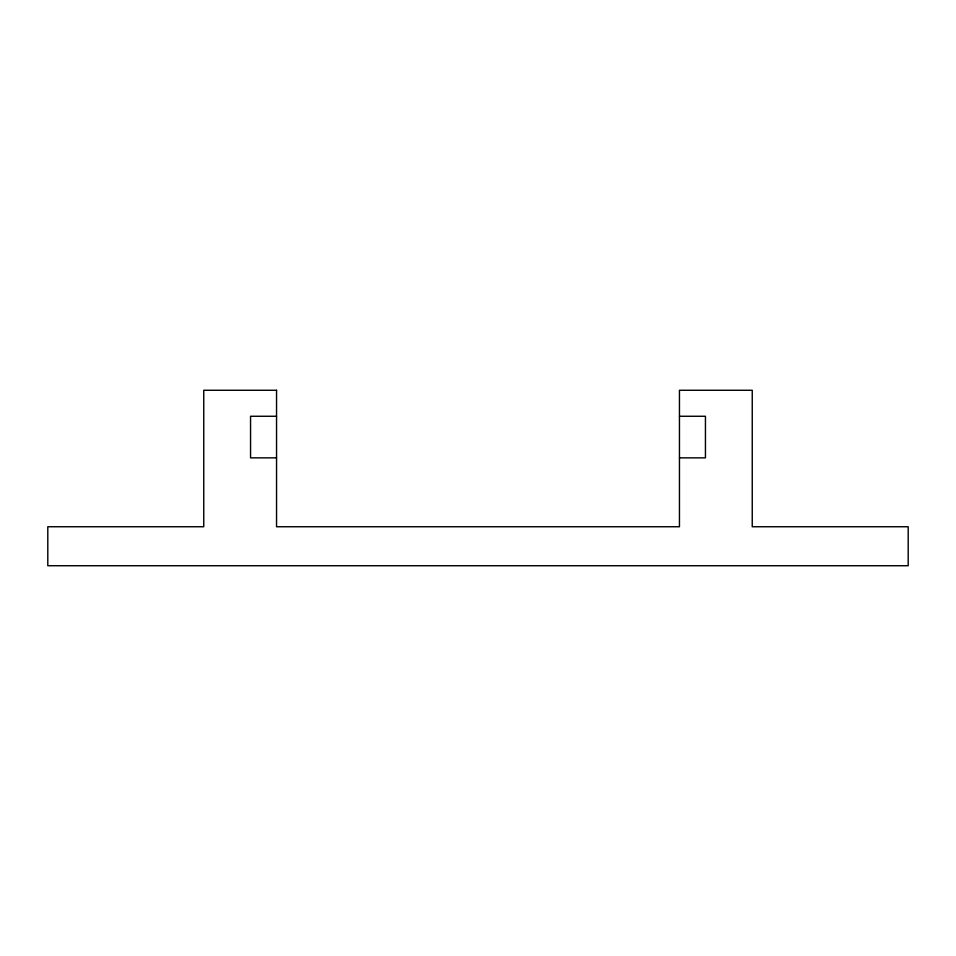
<?xml version="1.0" encoding="UTF-8"?>
<svg xmlns="http://www.w3.org/2000/svg" width="956" height="956" viewBox="0 0 956 956"><rect width="100%" height="100%" fill="white"/><g stroke="black" fill="none" stroke-linecap="round" stroke-linejoin="round"><path stroke-width="1.43" d="M276.547 416.266L250.556 416.266L250.556 457.852L276.547 457.852M679.453 416.266L705.444 416.266L705.444 457.852L679.453 457.852M276.547 390.275L203.759 390.275L203.759 526.744L47.8 526.744L47.8 565.725L908.2 565.725L908.2 526.744L752.241 526.744L752.241 390.275L679.453 390.275L679.453 526.744L276.547 526.744L276.547 390.275"/></g></svg>
